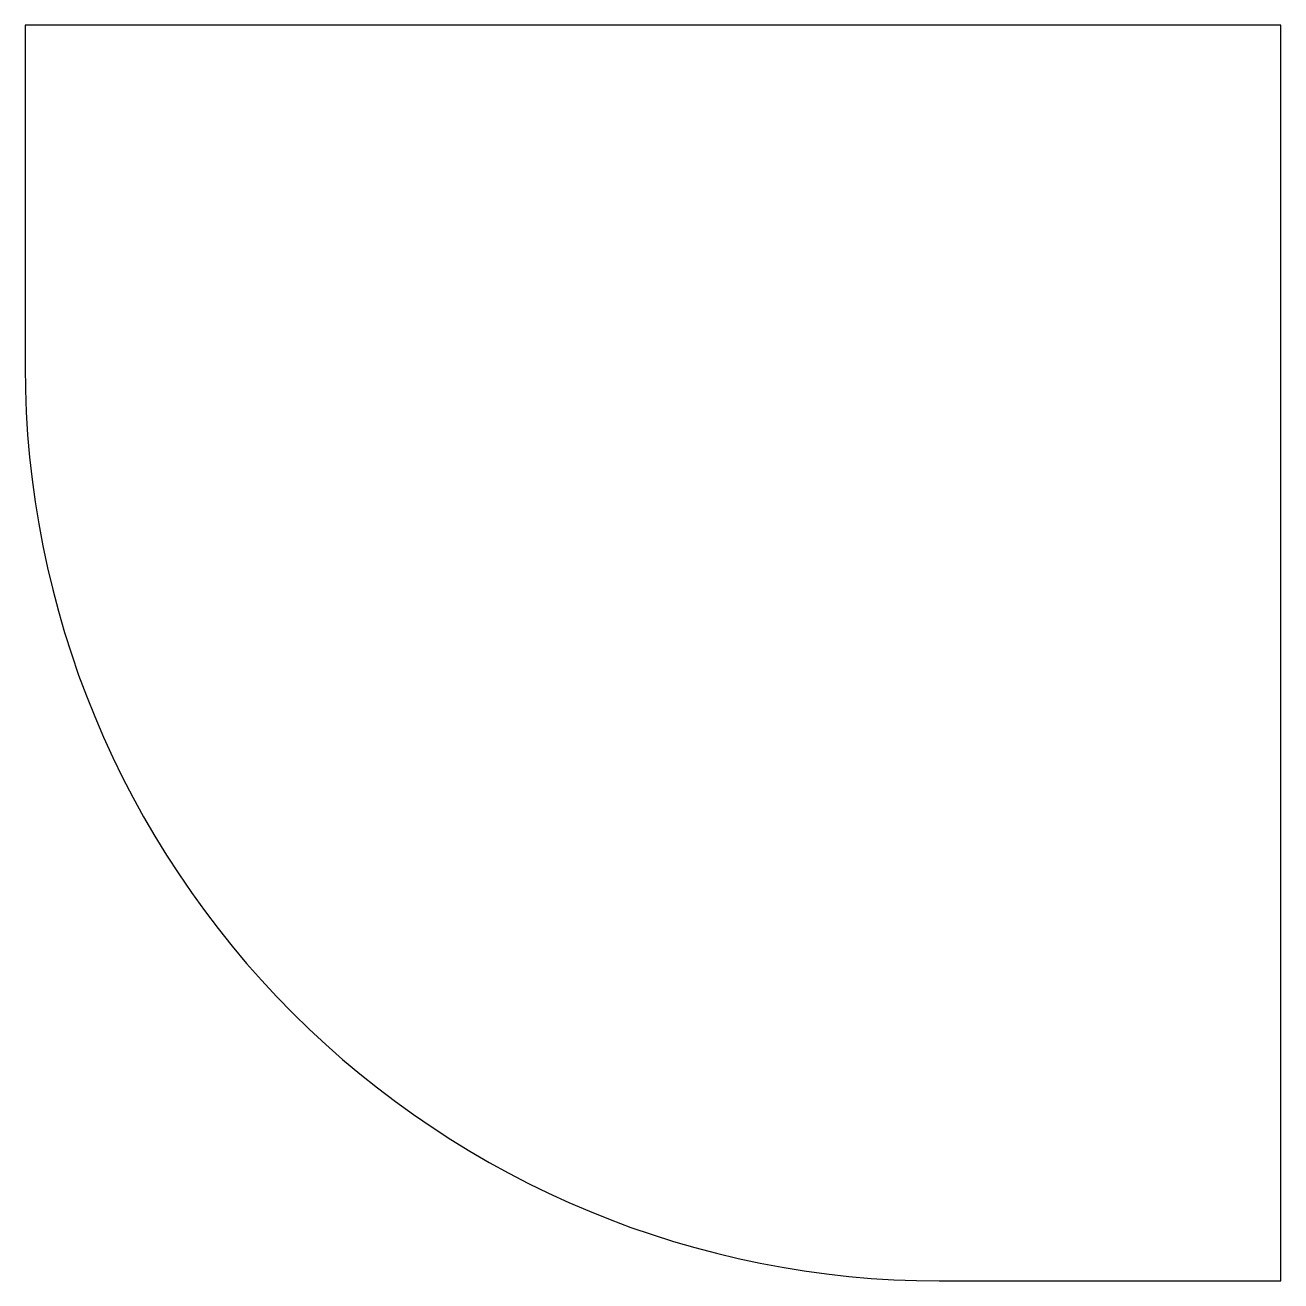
# Model space of a CAD drawing. Header units: millimetres. Extents: x 0 to 73.5, y 0 to 73.5.
import ezdxf

# ---------------------------------------------------------------- set-up
doc = ezdxf.new("R2010")
doc.units = ezdxf.units.MM
doc.layers.add('OUTSIDE_THROUGH', color=7, linetype='Continuous')

msp = doc.modelspace()

# ---------------------------------------------------------------- linework, layer by layer
at = {"layer": 'OUTSIDE_THROUGH'}
msp.add_lwpolyline([(0, 53.5, 0.414214), (53.5, 0), (73.5, 0), (73.5, 73.5), (0, 73.5)], format="xyb", close=True, dxfattribs=at)

doc.saveas('drawing.dxf')
